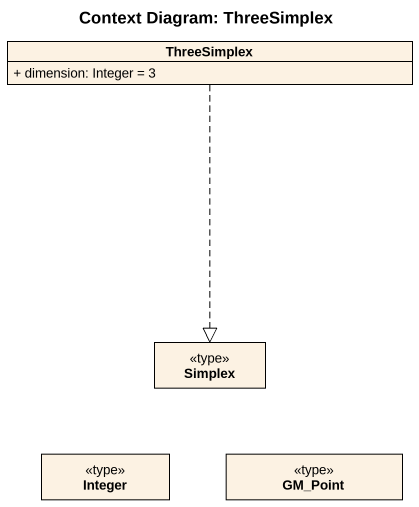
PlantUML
@startuml
title Context Diagram: ThreeSimplex
hide circle
hide empty members
skinparam classAttributeIconSize 0
class ThreeSimplex {
  + dimension: Integer = 3
}
class Simplex <<type>>
class Integer <<type>>
class GM_Point <<type>>
ThreeSimplex ..|> Simplex
@enduml
